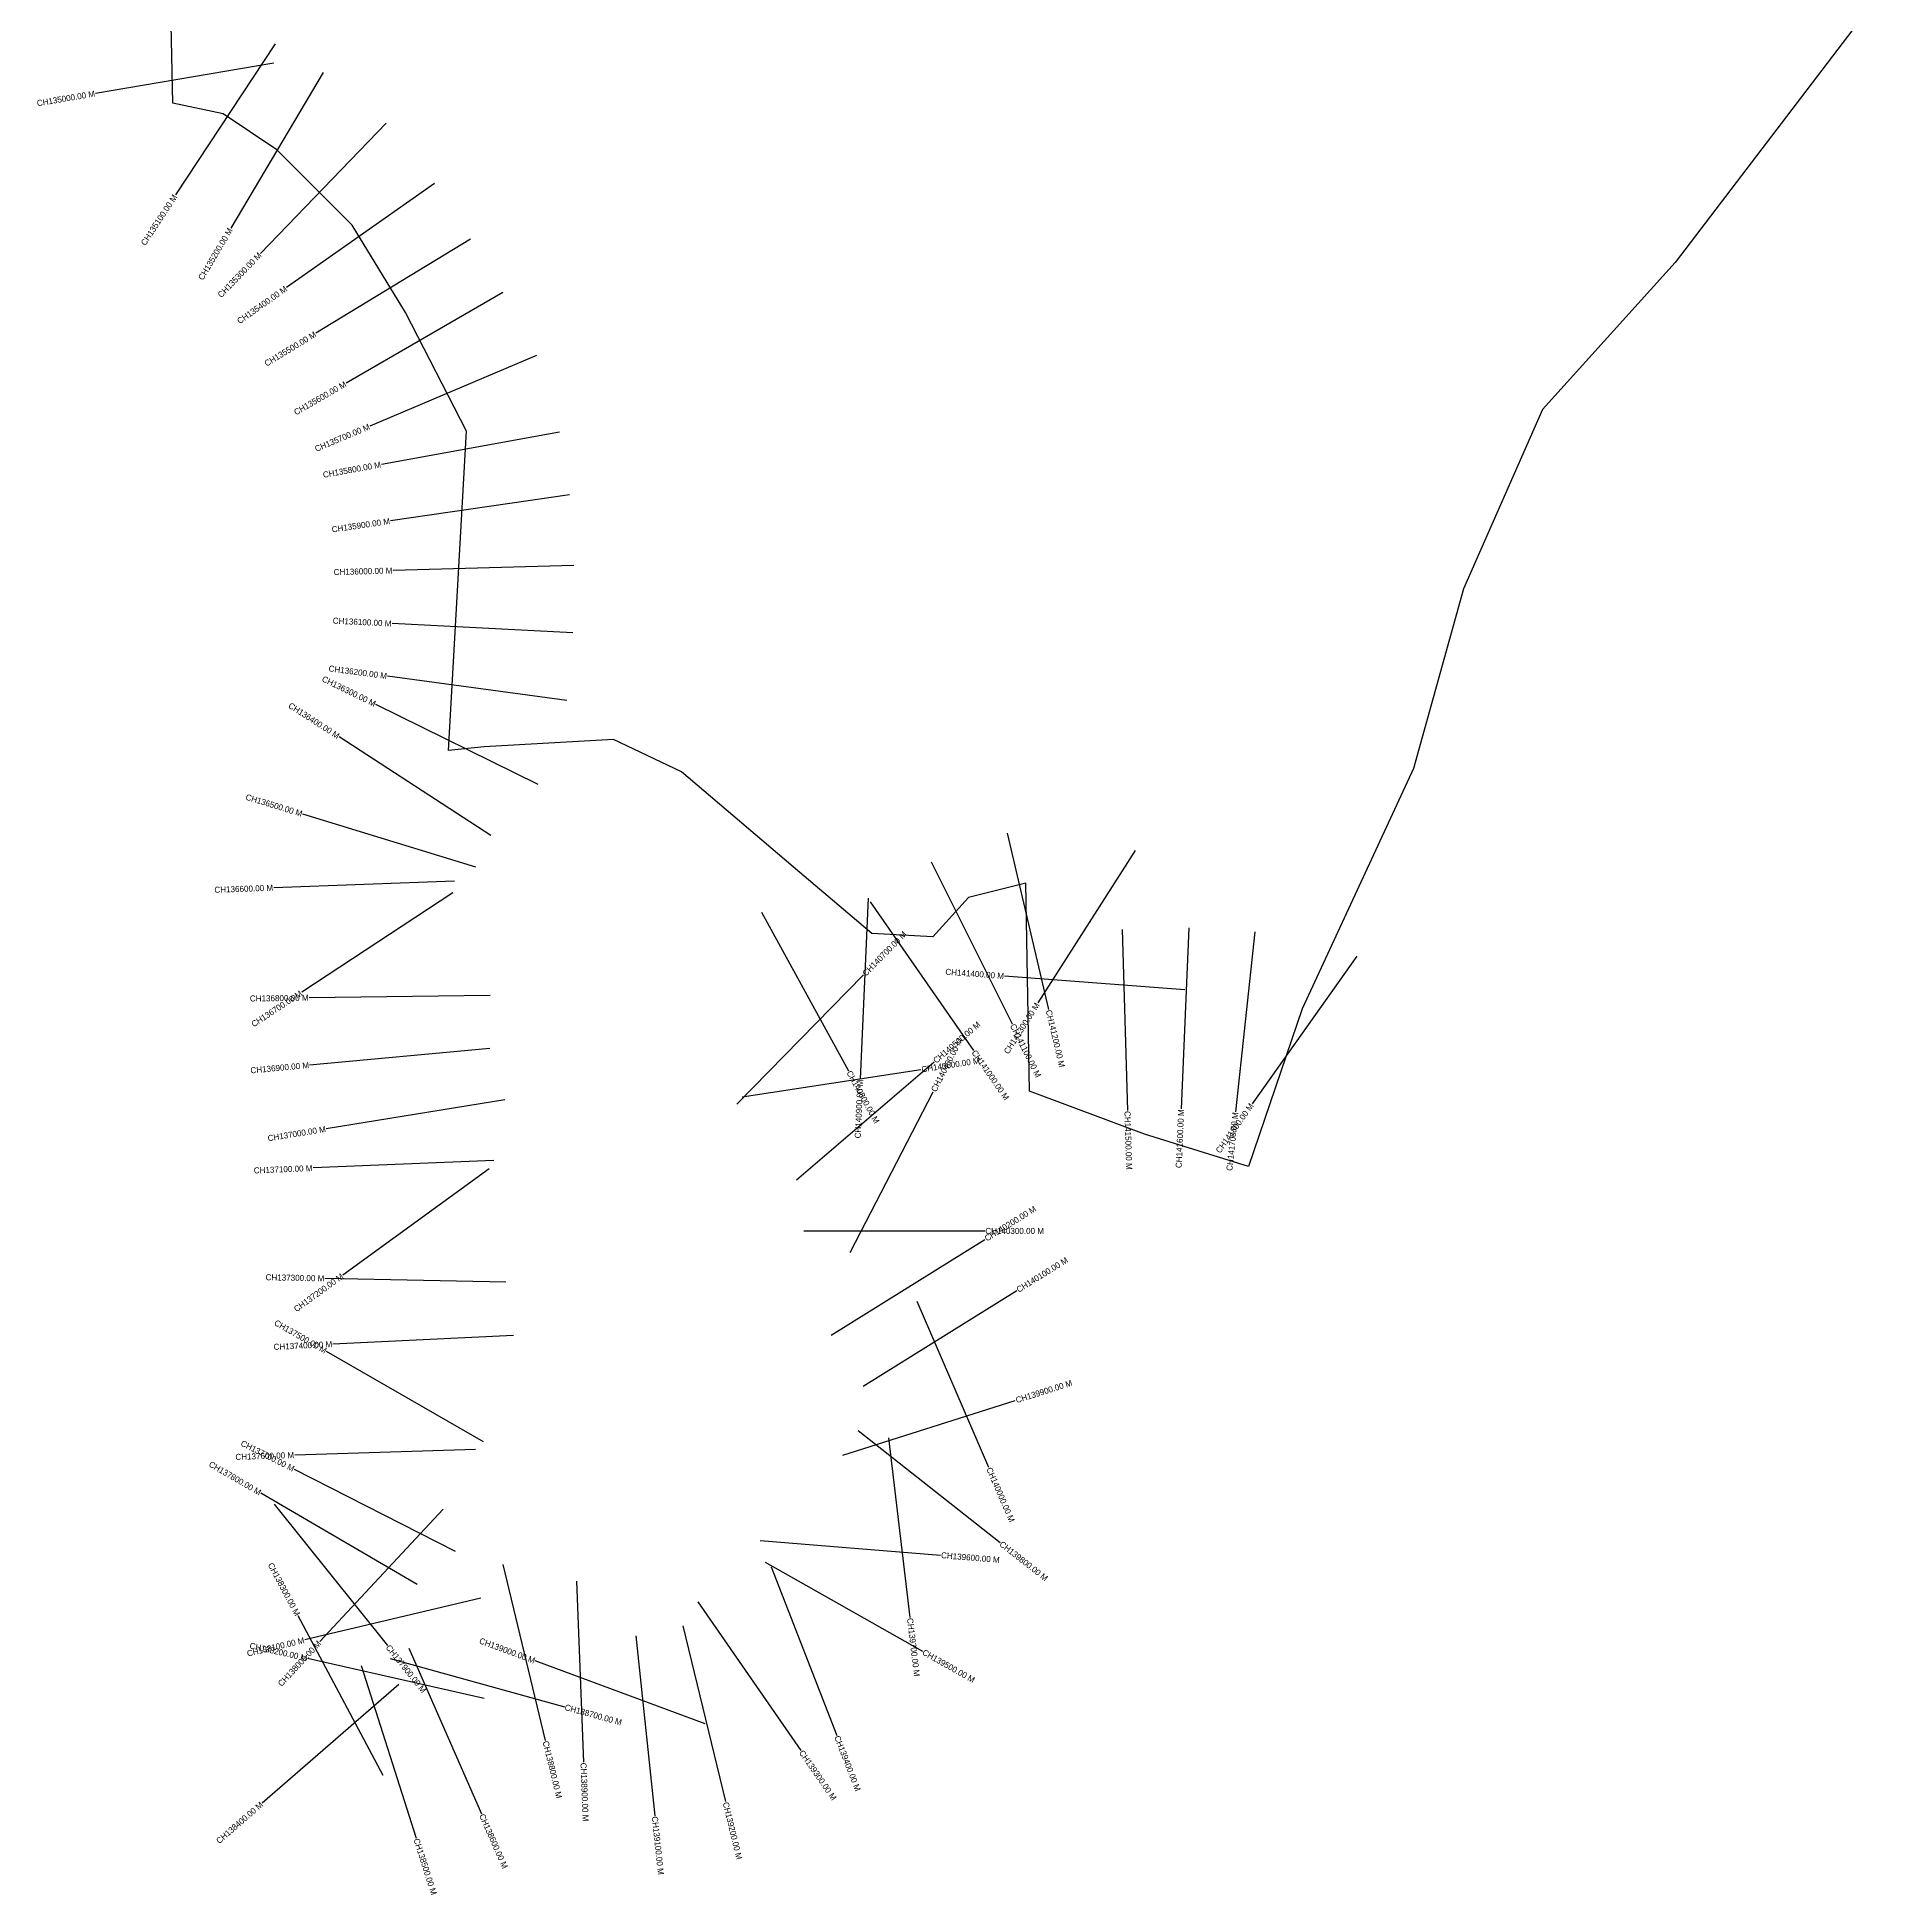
# Model space of a CAD drawing. Header units: metres. Extents: x 266353 to 279238, y 2116409 to 2127268.
# Drawn here: x 266746 to 269781, y 2116409 to 2119488 of the extents above; entities that cross this region are included whole.
import ezdxf
from ezdxf.enums import TextEntityAlignment as Align

# ---------------------------------------------------------------- set-up
doc = ezdxf.new("R2010")
doc.units = ezdxf.units.M
for name, color, linetype in [('CS', 134, 'Continuous'), ('CSMark', 6, 'Continuous'), ('village', 3, 'Continuous')]:
    doc.layers.add(name, color=color, linetype=linetype)

msp = doc.modelspace()

# ---------------------------------------------------------------- linework, layer by layer
at = {"layer": 'CS'}
for p, q in [((267140.4, 2119476.7), (266975.3, 2119226.2)), ((267138.5, 2119444.3), (266842.7, 2119394.4)), ((267220.2, 2119428.9), (267066.9, 2119171)), ((267324.7, 2119344.9), (267116.2, 2119129.2)), ((267404.8, 2119245.2), (267159.5, 2119072.5)), ((267464.4, 2119152.6), (267208.1, 2118996.9)), ((267517.9, 2119064.2), (267258.1, 2118914.2)), ((267573.9, 2118959.8), (267297.6, 2118843.1)), ((267611.9, 2118832.9), (267316.7, 2118779.6)), ((267628.6, 2118729.2), (267331.8, 2118685.8)), ((267635.8, 2118612), (267336, 2118603.7)), ((267634, 2118500.2), (267334.4, 2118515.7)), ((267624.2, 2118388.3), (267326.9, 2118428.5)), ((267576.6, 2118249.2), (267307.4, 2118381.7)), ((267498.3, 2118164.4), (267246.7, 2118327.8)), ((267473.1, 2118112.2), (267186.3, 2118200)), ((268354.1, 2118168.3), (268422.8, 2117876.3)), ((268566.3, 2118139.8), (268405, 2117886.9)), ((268228.4, 2118120.7), (268362.5, 2117852.4)), ((267438, 2118088.6), (267138.2, 2118078)), ((267435.2, 2118069.6), (267184.6, 2117904.7)), ((267947, 2118037.6), (268091.3, 2117774.6)), ((268123.7, 2118060.5), (268110.6, 2117760.8)), ((268127, 2118054.6), (268298.1, 2117808.2)), ((268544.6, 2118008.6), (268553.5, 2117708.8)), ((268655.3, 2118011.4), (268642.7, 2117711.6)), ((268764.8, 2118005), (268732.8, 2117706.7)), ((268934, 2117964.4), (268760.2, 2117719.9)), ((267905.8, 2117719.3), (268116.1, 2117933.3)), ((268649, 2117908.9), (268349.9, 2117931.4)), ((267497, 2117899.5), (267197, 2117895.6)), ((267496.4, 2117811.7), (267197.7, 2117784.1)), ((267914.7, 2117731.2), (268211.2, 2117776.7)), ((268005.1, 2117594), (268232.9, 2117789.3)), ((268094.1, 2117473.2), (268231.3, 2117739.9)), ((267521.5, 2117726.3), (267225.4, 2117678.2)), ((267503.3, 2117625.6), (267203.5, 2117613.4)), ((267495.6, 2117612.2), (267252.8, 2117436)), ((268016.9, 2117509.1), (268316.9, 2117509.1)), ((268062.5, 2117336.6), (268317.2, 2117495.1)), ((267523.1, 2117424.2), (267223.1, 2117430.4)), ((268115.3, 2117251.7), (268370, 2117410.1)), ((268204.6, 2117392.9), (268323.5, 2117117.5)), ((267535.9, 2117335.9), (267236.2, 2117321.5)), ((267486, 2117159.8), (267225.8, 2117309.2)), ((268081.7, 2117137.6), (268367.7, 2117228)), ((268107.1, 2117178.5), (268342.6, 2116992.7)), ((267472.9, 2117147.1), (267173, 2117137.6)), ((268157.4, 2117166.4), (268193, 2116868.5)), ((267439.8, 2116977.9), (267172.4, 2117113.8)), ((267375.9, 2116922.8), (267116.9, 2117074.2)), ((267139.2, 2117056.4), (267326.6, 2116822.1)), ((267419.3, 2117048.1), (267214.8, 2116828.6)), ((267944.7, 2116996.2), (268243.7, 2116971.8)), ((267952.9, 2116960.3), (268214, 2116812.4)), ((267518.3, 2116956.2), (267588.5, 2116664.6)), ((267640.1, 2116928.5), (267651.6, 2116628.7)), ((267962.8, 2116952.5), (268071.6, 2116672.9)), ((267481.7, 2116900.4), (267189.8, 2116831.1)), ((267319.6, 2116606.3), (267178.7, 2116871.2)), ((267841.3, 2116894.4), (268012.1, 2116647.8)), ((267738.3, 2116838.1), (267769.9, 2116539.8)), ((267816.5, 2116854.8), (267887.2, 2116563.2)), ((267362, 2116817.6), (267482.7, 2116543)), ((267487, 2116733.9), (267194.4, 2116800.4)), ((267283, 2116788.7), (267374.2, 2116502.9)), ((267331, 2116800.3), (267620.2, 2116720.4)), ((267853.3, 2116692.1), (267571.9, 2116796.3)), ((267345.6, 2116757.5), (267119, 2116560.9))]:
    msp.add_line(p, q, dxfattribs=at)
at = {"layer": 'village', "color": 3, "true_color": 0x00ff00}
msp.add_polyline3d([(269781.1, 2119533, 0), (269461.8, 2119114.3, 0), (269241.7, 2118870.5, 0), (269110.9, 2118573.2, 0), (269027.6, 2118275.8, 0), (268843.3, 2117877.3, 0), (268754.1, 2117615.7, 0), (268581.6, 2117669.2, 0), (268391.3, 2117740.6, 0), (268385.4, 2118085.5, 0), (268290.2, 2118061.7, 0), (268230.7, 2117996.3, 0), (268129.6, 2118002.2, 0), (268010.7, 2118103.3, 0), (267814.4, 2118269.9, 0), (267701.4, 2118323.4, 0), (267487.3, 2118311.5, 0), (267427.9, 2118305.5, 0), (267457.6, 2118834.8, 0), (267356.5, 2119031.1, 0), (267268.5, 2119176.2, 0), (267143.6, 2119301.1, 0), (267054.4, 2119360.5, 0), (266971.1, 2119378.4, 0), (266965.2, 2119640, 0)], dxfattribs=at)

# ---------------------------------------------------------------- texts
at = {"layer": 'CSMark'}
for s, rotation, p in [('CH135000.00 M', 9.584, (266841.7, 2119394.2)), ('CH135100.00 M', 56.6146, (266974.8, 2119225.4)), ('CH135200.00 M', 59.2787, (267066.4, 2119170.1)), ('CH135300.00 M', 45.9662, (267115.5, 2119128.5)), ('CH135400.00 M', 35.1465, (267158.7, 2119071.9)), ('CH135500.00 M', 31.2852, (267207.2, 2118996.3)), ('CH135600.00 M', 30.0058, (267257.2, 2118913.7)), ('CH135700.00 M', 22.9016, (267296.7, 2118842.7)), ('CH135800.00 M', 10.2347, (267315.7, 2118779.4)), ('CH135900.00 M', 8.3158, (267330.8, 2118685.7)), ('CH136000.00 M', 1.5828, (267335, 2118603.7)), ('CH136100.00 M', 357.0347, (267333.4, 2118515.7)), ('CH136200.00 M', 352.2891, (267325.9, 2118428.6)), ('CH136300.00 M', 333.8034, (267306.5, 2118382.1)), ('CH136400.00 M', 327.003, (267245.8, 2118328.3)), ('CH136500.00 M', 342.9776, (267185.3, 2118200.3)), ('CH136600.00 M', 2.0238, (267137.2, 2118077.9)), ('CH141400.00 M', 355.7034, (268348.9, 2117931.5)), ('CH136800.00 M', 0.7492, (267196, 2117895.6)), ('CH136700.00 M', 33.3467, (267183.8, 2117904.1)), ('CH141300.00 M', 57.4705, (268404.4, 2117886)), ('CH136900.00 M', 5.2799, (267196.7, 2117784)), ('CH140900.00 M', 87.5094, (268110.6, 2117759.8)), ('CH141600.00 M', 87.582, (268642.6, 2117710.6)), ('CH141800.00 M', 54.5876, (268759.6, 2117719.1)), ('CH141700.00 M', 83.8848, (268732.7, 2117705.7)), ('CH137000.00 M', 9.2243, (267224.4, 2117678.1)), ('CH137100.00 M', 2.3417, (267202.5, 2117613.3)), ('CH137300.00 M', 358.8284, (267222.1, 2117430.4)), ('CH137200.00 M', 35.9503, (267252, 2117435.4)), ('CH137500.00 M', 330.1447, (267224.9, 2117309.7)), ('CH137400.00 M', 2.7373, (267235.2, 2117321.5)), ('CH137700.00 M', 333.0682, (267171.5, 2117114.2)), ('CH137800.00 M', 329.6759, (267116.1, 2117074.7)), ('CH137600.00 M', 1.8174, (267172, 2117137.6)), ('CH138300.00 M', 298.0019, (267178.2, 2116872.1)), ('CH138100.00 M', 13.3384, (267188.8, 2116830.9)), ('CH138200.00 M', 347.1878, (267193.5, 2116800.7)), ('CH138000.00 M', 47.0315, (267214.1, 2116827.8)), ('CH139000.00 M', 339.6806, (267571, 2116796.6)), ('CH138400.00 M', 40.9484, (267118.3, 2116560.2))]:
    msp.add_text(s, height=10, rotation=rotation, dxfattribs=at).set_placement(p, align=Align.MIDDLE_RIGHT)
for s, rotation, p in [('CH140700.00 M', 45.4849, (268116.8, 2117934)), ('CH140500.00 M', 40.6113, (268233.6, 2117789.9)), ('CH141100.00 M', 296.5535, (268362.9, 2117851.5)), ('CH141200.00 M', 283.2441, (268423, 2117875.3)), ('CH140400.00 M', 62.7765, (268231.8, 2117740.8)), ('CH140600.00 M', 8.7208, (268212.2, 2117776.8)), ('CH141000.00 M', 304.7842, (268298.7, 2117807.4)), ('CH140800.00 M', 298.7626, (268091.8, 2117773.7)), ('CH141500.00 M', 271.7095, (268553.6, 2117707.8)), ('CH140200.00 M', 31.89, (268318.1, 2117495.6)), ('CH140100.00 M', 31.89, (268370.9, 2117410.7)), ('CH139900.00 M', 17.5385, (268368.7, 2117228.3)), ('CH140000.00 M', 293.3488, (268323.9, 2117116.6)), ('CH139800.00 M', 321.7251, (268343.4, 2116992)), ('CH139600.00 M', 355.3436, (268244.7, 2116971.7)), ('CH139700.00 M', 276.8102, (268193.1, 2116867.5)), ('CH137900.00 M', 308.6663, (267327.2, 2116821.3)), ('CH139500.00 M', 330.4633, (268214.8, 2116811.9)), ('CH138700.00 M', 344.5502, (267621.1, 2116720.1)), ('CH138800.00 M', 283.5391, (267588.8, 2116663.6)), ('CH139400.00 M', 291.2521, (268071.9, 2116672)), ('CH138900.00 M', 272.2092, (267651.7, 2116627.7)), ('CH139300.00 M', 304.6902, (268012.6, 2116647)), ('CH139200.00 M', 283.6236, (267887.4, 2116562.3)), ('CH138600.00 M', 293.7385, (267483.1, 2116542.1)), ('CH139100.00 M', 276.0463, (267770, 2116538.8)), ('CH138500.00 M', 287.7046, (267374.6, 2116501.9))]:
    msp.add_text(s, height=10, rotation=rotation, dxfattribs=at).set_placement(p, align=Align.MIDDLE_LEFT)
msp.add_text('CH140300.00 M', height=10, dxfattribs=at).set_placement((268317.9, 2117509.1), align=Align.MIDDLE_LEFT)

doc.saveas('drawing.dxf')
